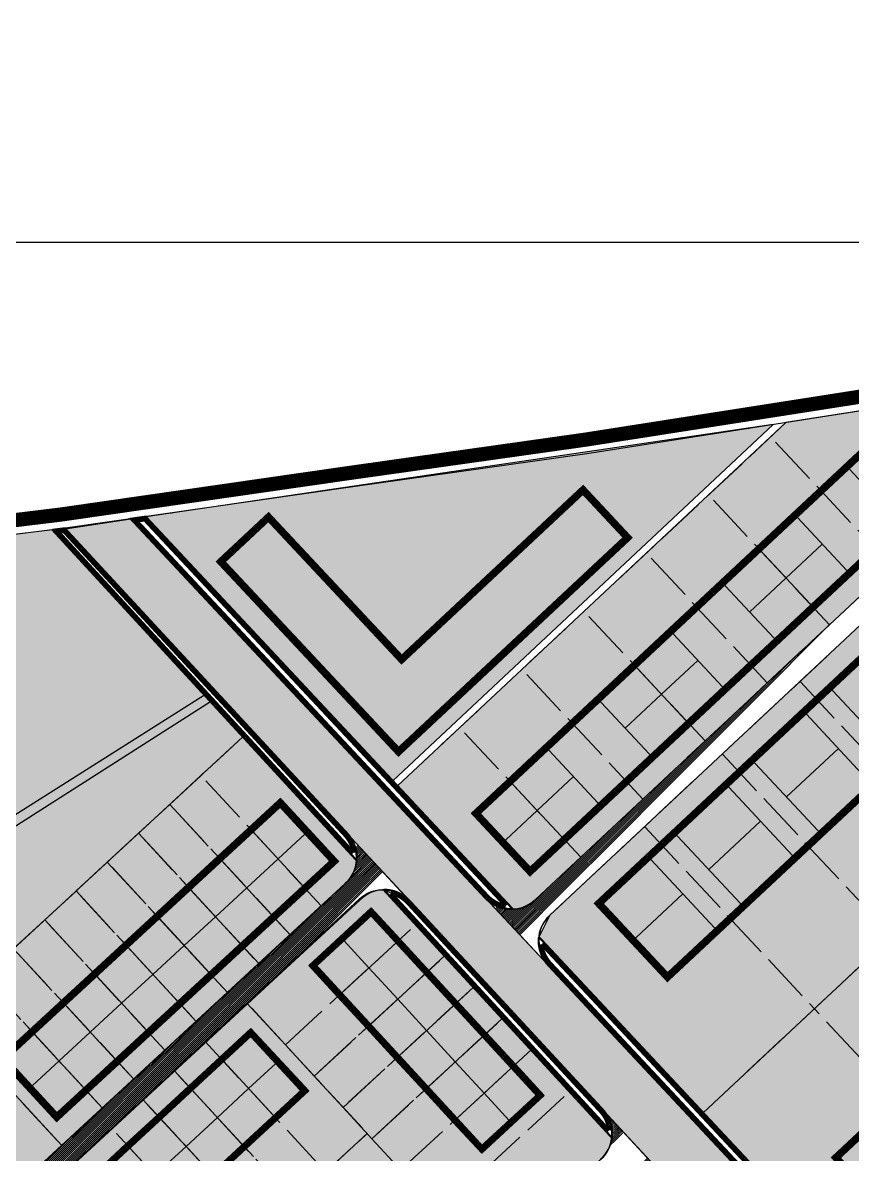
# Model space of a CAD drawing. Header units: metres. Extents: x 362096 to 727297, y 5619965 to 11243182.
# Drawn here: x 363468.4 to 363585.4, y 5621489.9 to 5621649.4 of the extents above; entities that cross this region are included whole.
import ezdxf

# ---------------------------------------------------------------- set-up
doc = ezdxf.new("R2010")
doc.units = ezdxf.units.M
doc.header["$MEASUREMENT"] = 0
doc.linetypes.add('BAUGRENZE2', pattern=[10.25, 3.5, -1, 3.5, -1, 0.25, -1])
doc.linetypes.add('GELTUNGSBEREICH', pattern=[8.5, 7, -1.5])
for name, color, linetype in [('ALLGEMEINE-WOHNGEBIETE_FA', 11, 'Continuous'), ('BAUGRENZE_FA', 150, 'Continuous'), ('BAUGRENZE_GL', 7, 'Continuous'), ('BESONDERE-VERKEHRSFLÄCHEN_FA', 40, 'Continuous'), ('DACH-BLOCK', 7, 'Continuous'), ('DACH-FIRST', 246, 'Continuous'), ('DETACHED HOUSES', 255, 'Continuous'), ('GELTUNGSBEREICH_B', 7, 'Continuous'), ('GRÜNFLÄCHE_ÖFFENTLICH_FA', 81, 'Continuous'), ('MAJOR ROAD', 255, 'Continuous'), ('MULTI STOREY BUILDING', 255, 'Continuous'), ('PLOT BOUNDARIES', 80, 'GELTUNGSBEREICH'), ('RESIDENTIAL ROAD', 255, 'Continuous'), ('ROW HOUSES', 255, 'Continuous'), ('SEMI-DETACHED HOUSE', 255, 'Continuous'), ('STRASSENBEGRENZUNG_FA', 72, 'Continuous'), ('STRASSENBEGRENZUNG_GL', 7, 'Continuous'), ('STRASSENVERKEHRSFLÄCHE_FA', 40, 'Continuous'), ('UMGR_ALLGEMEINE-WOHNGEBIETE', 7, 'Continuous'), ('UMGR_BESONDERE-VERKEHRSFLÄCHEN', 7, 'Continuous'), ('UMGR_GELTUNGSBEREICH', 7, 'Continuous'), ('UMGR_GRÜNFLÄCHE_ÖFFENTLICH', 7, 'Continuous'), ('UMGR_STRASSENVERKEHRSFLÄCHE', 7, 'Continuous'), ('WALKWAY', 255, 'Continuous')]:
    doc.layers.add(name, color=color, linetype=linetype)
doc.layers.add('Planning area', color=1, linetype='Continuous', plot=False)
pattern_1 = [(45, (6.88822509, 0.1), (0, 14.14213562373095), [10.4, -9.6]), (45, (6.60538238, 0.1), (0, 14.14213562373095), [10.8, -9.2]), (45, (6.32253967, 0.1), (0, 14.14213562373095), [11.2, -8.8]), (45, (6.03969696, 0.1), (0, 14.14213562373095), [11.6, -8.4]), (45, (5.75685424, 0.1), (0, 14.14213562373095), [12, -8]), (45, (5.47401153, 0.1), (0, 14.14213562373095), [12.4, -7.6]), (45, (5.19116882, 0.1), (0, 14.14213562373095), [12.8, -7.2]), (45, (4.90832611, 0.1), (0, 14.14213562373095), [13.2, -6.8]), (45, (4.62548339, 0.1), (0, 14.14213562373095), [13.6, -6.4]), (45, (4.34264068, 0.1), (0, 14.14213562373095), [14, -6]), (45, (4.05979797, 0.1), (0, 14.14213562373095), [14.4, -5.6]), (45, (3.77695526, 0.1), (0, 14.14213562373095), [14.8, -5.2]), (45, (3.49411254, 0.1), (0, 14.14213562373095), [15.2, -4.8]), (45, (3.21126983, 0.1), (0, 14.14213562373095), [15.6, -4.4]), (45, (2.92842712, 0.1), (0, 14.14213562373095), [16, -4]), (45, (2.64558441, 0.1), (0, 14.14213562373095), [16.4, -3.6]), (45, (2.36274169, 0.1), (0, 14.14213562373095), [16.8, -3.2]), (45, (2.07989898, 0.1), (0, 14.14213562373095), [17.2, -2.8]), (45, (1.79705627, 0.1), (0, 14.14213562373095), [17.6, -2.4]), (45, (1.51421356, 0.1), (0, 14.14213562373095), [18, -2]), (45, (1.23137084, 0.1), (0, 14.14213562373095), [18.4, -1.6]), (45, (0.94852813, 0.1), (0, 14.14213562373095), [18.8, -1.2]), (45, (0.66568542, 0.1), (0, 14.14213562373095), [19.2, -0.8]), (45, (0.38284271, 0.1), (14.14213562373095, 0), [19.6, -0.4]), (45, (7.17106781, 0.1), (14.14213562373095, 0), [10, -10]), (45, (0.1, 0.1), (14.14213562373095, 0), [20]), (45, (0.1, 9.15096679), (14.14213562373095, 0), [7.2, -12.8]), (45, (0.1, 8.86812408), (14.14213562373095, 0), [7.6, -12.4]), (45, (0.1, 8.58528137), (14.14213562373095, 0), [8, -12]), (45, (0.1, 8.30243866), (14.14213562373095, 0), [8.4, -11.6]), (45, (0.1, 8.01959594), (14.14213562373095, 0), [8.8, -11.2]), (45, (0.1, 7.73675323), (14.14213562373095, 0), [9.2, -10.8]), (45, (0.1, 7.45391052), (0, 14.14213562373095), [9.6, -10.4]), (45, (0.1, 7.17106781), (14.14213562373095, 0), [10, -10]), (45, (0.1, 10.2823376), (14.14213562373095, 0), [5.6, -14.4]), (45, (0.1, 9.99949493), (14.14213562373095, 0), [6, -14]), (45, (0.1, 9.71665222), (14.14213562373095, 0), [6.4, -13.6]), (45, (0.1, 9.43380951), (14.14213562373095, 0), [6.8, -13.2]), (45, (0.1, 13.1107647), (14.14213562373095, 0), [1.6, -18.4]), (45, (0.1, 13.3936074), (14.14213562373095, 0), [1.2, -18.8]), (45, (0.1, 13.1107647), (14.14213562373095, 0), [1.6, -18.4]), (45, (0.1, 12.827922), (14.14213562373095, 0), [2, -18]), (45, (0.1, 12.5450793), (14.14213562373095, 0), [2.4, -17.6]), (45, (0.1, 12.2622366), (14.14213562373095, 0), [2.8, -17.2]), (45, (0.1, 11.9793939), (14.14213562373095, 0), [3.2, -16.8]), (45, (0.1, 11.4137084), (14.14213562373095, 0), [4, -16]), (45, (0.1, 11.1308657), (14.14213562373095, 0), [4.4, -15.6]), (45, (0.1, 10.848023), (14.14213562373095, 0), [4.8, -15.2]), (45, (0.1, 10.5651803), (14.14213562373095, 0), [5.2, -14.8]), (45, (0.1, 11.6965512), (14.14213562373095, 0), [3.6, -16.4]), (45, (0.1, 13.6764501), (14.14213562373095, 0), [0.8, -19.2]), (45, (0.1, 13.9592929), (0, 14.14213562373095), [0.4, -19.6])]

# ---------------------------------------------------------------- blocks, each defined once
blk = doc.blocks.new('eaws_roofhatch_2460467.638750000')
at = {"layer": 'DACH-FIRST'}
blk.add_line((4.413527547381818, 4.064575572498143), (0.3489519744180143, 8.478103120811284), dxfattribs=at)
blk = doc.blocks.new('eaws_roofhatch_2460467.643738426')
at = {"layer": 'DACH-FIRST'}
blk.add_line((5.118865300435573, -5.48153427708894), (12.42757767112926, 1.343619455583394), dxfattribs=at)
blk = doc.blocks.new('eaws_roofhatch_2460467.643854167')
at = {"layer": 'DACH-FIRST'}
blk.add_line((5.118865299969912, -5.48153427708894), (12.42757766973227, 1.343619457446039), dxfattribs=at)
blk = doc.blocks.new('eaws_roofhatch_2460467.643969908')
at = {"layer": 'DACH-FIRST'}
blk.add_line((5.118865299969912, -5.481534278020263), (12.42757766973227, 1.343619456514716), dxfattribs=at)
blk = doc.blocks.new('eaws_roofhatch_2460467.644479167')
at = {"layer": 'DACH-FIRST'}
blk.add_line((4.095092240488157, -4.385227422229946), (9.211190899601206, 0.3923801919445395), dxfattribs=at)
blk = doc.blocks.new('eaws_roofhatch_2460467.644780093')
at = {"layer": 'DACH-FIRST'}
blk.add_line((4.095092240488157, -4.385227422229946), (9.211190899601206, 0.3923801919445395), dxfattribs=at)
blk = doc.blocks.new('eaws_roofhatch_2460467.644884260')
at = {"layer": 'DACH-FIRST'}
blk.add_line((4.095092240488157, -4.385227421298623), (9.211190899601206, 0.392380191013217), dxfattribs=at)
blk = doc.blocks.new('eaws_roofhatch_2460467.644988426')
at = {"layer": 'DACH-FIRST'}
blk.add_line((4.095092240488157, -4.385227421298623), (9.211190899601206, 0.392380191013217), dxfattribs=at)
blk = doc.blocks.new('eaws_roofhatch_2460467.645057871')
at = {"layer": 'DACH-FIRST'}
blk.add_line((4.095092240488157, -4.385227421298623), (9.211190899601206, 0.392380191013217), dxfattribs=at)
blk = doc.blocks.new('eaws_roofhatch_2460467.645138889')
at = {"layer": 'DACH-FIRST'}
blk.add_line((4.095092240488157, -4.385227421298623), (9.211190899601206, 0.392380191013217), dxfattribs=at)
blk = doc.blocks.new('eaws_roofhatch_2460467.645937500')
at = {"layer": 'DACH-FIRST'}
blk.add_line((4.066897317301482, -4.411388240754604), (-0.344490924384445, -8.478285557590425), dxfattribs=at)
blk = doc.blocks.new('eaws_roofhatch_2460467.646111111')
at = {"layer": 'DACH-FIRST'}
blk.add_line((4.066897317767143, -4.411388240754604), (-0.3444909239187837, -8.478285558521748), dxfattribs=at)
blk = doc.blocks.new('eaws_roofhatch_2460467.646192130')
at = {"layer": 'DACH-FIRST'}
blk.add_line((4.066897317301482, -4.411388240754604), (-0.344490924384445, -8.478285557590425), dxfattribs=at)
blk = doc.blocks.new('eaws_roofhatch_2460467.646307870')
at = {"layer": 'DACH-FIRST'}
blk.add_line((4.066897317301482, -4.411388240754604), (-0.3444909239187837, -8.478285558521748), dxfattribs=at)
blk = doc.blocks.new('eaws_roofhatch_2460467.646388889')
at = {"layer": 'DACH-FIRST'}
blk.add_line((4.066897316835821, -4.411388239823282), (-0.3444909225217998, -8.478285557590425), dxfattribs=at)
blk = doc.blocks.new('eaws_roofhatch_2460467.646481482')
at = {"layer": 'DACH-FIRST'}
blk.add_line((4.066897317301482, -4.411388240754604), (-0.3444909239187837, -8.478285558521748), dxfattribs=at)
blk = doc.blocks.new('eaws_roofhatch_2460467.646562500')
at = {"layer": 'DACH-FIRST'}
blk.add_line((4.066897317301482, -4.411388240754604), (-0.3444909239187837, -8.478285558521748), dxfattribs=at)
blk = doc.blocks.new('eaws_roofhatch_2460467.646979167')
at = {"layer": 'DACH-FIRST'}
blk.add_line((4.071844714228064, -4.406822055578232), (8.478666769340634, -0.3349773399531841), dxfattribs=at)
blk = doc.blocks.new('eaws_roofhatch_2460467.647071759')
at = {"layer": 'DACH-FIRST'}
blk.add_line((4.071844714228064, -4.406822053715587), (8.478666768409312, -0.334977338090539), dxfattribs=at)
blk = doc.blocks.new('eaws_roofhatch_2460467.647152778')
at = {"layer": 'DACH-FIRST'}
blk.add_line((4.071844714693725, -4.406822054646909), (8.478666769806296, -0.3349773408845067), dxfattribs=at)
blk = doc.blocks.new('eaws_roofhatch_2460467.647233797')
at = {"layer": 'DACH-FIRST'}
blk.add_line((4.071844714693725, -4.406822054646909), (8.478666769806296, -0.3349773408845067), dxfattribs=at)
blk = doc.blocks.new('eaws_roofhatch_2460467.647395834')
at = {"layer": 'DACH-FIRST'}
blk.add_line((4.413527547381818, 4.064575572498143), (0.3489519744180143, 8.478103120811284), dxfattribs=at)
blk = doc.blocks.new('eaws_roofhatch_2460467.647488426')
at = {"layer": 'DACH-FIRST'}
blk.add_line((4.413527547381818, 4.064575573429465), (0.3489519744180143, 8.478103119879961), dxfattribs=at)
blk = doc.blocks.new('eaws_roofhatch_2460467.647581018')
at = {"layer": 'DACH-FIRST'}
blk.add_line((4.413527547381818, 4.064575573429465), (0.3489519744180143, 8.478103119879961), dxfattribs=at)
blk = doc.blocks.new('eaws_roofhatch_2460467.647685185')
at = {"layer": 'DACH-FIRST'}
blk.add_line((4.413527547381818, 4.064575572498143), (0.3489519744180143, 8.478103120811284), dxfattribs=at)
blk = doc.blocks.new('eaws_roofhatch_2460467.647789352')
at = {"layer": 'DACH-FIRST'}
blk.add_line((4.413527547381818, 4.064575573429465), (0.3489519744180143, 8.478103119879961), dxfattribs=at)

msp = doc.modelspace()

# ---------------------------------------------------------------- hatches: boundary and pattern name
at = {"layer": 'ALLGEMEINE-WOHNGEBIETE_FA'}
h = msp.add_hatch(color=256, dxfattribs=at)
edge = h.paths.add_edge_path(flags=0)
edge.add_line((363542.7614438118, 5621523.65724724), (363541.204718348, 5621520.556094768))
edge.add_line((363541.204718348, 5621520.556094768), (363584.860608503, 5621473.914421352))
edge.add_arc((363588.5110535545, 5621477.33118166), 5.00000000808462, 223.1061434791995, 312.9757228753099)
edge.add_line((363591.9194956237, 5621473.672968607), (363691.7381540066, 5621566.676331062))
edge.add_line((363691.7381540066, 5621566.676331062), (363667.7574951007, 5621592.356007331))
edge.add_line((363667.7574951007, 5621592.356007331), (363670.5757413253, 5621594.978021832))
edge.add_line((363670.5757413253, 5621594.978021832), (363669.9447110129, 5621595.696424107))
edge.add_line((363669.9447110129, 5621595.696424107), (363652.5134323891, 5621592.907160611))
edge.add_line((363652.5134323891, 5621592.907160611), (363641.5413848736, 5621603.293094276))
edge.add_line((363641.5413848736, 5621603.293094276), (363625.3230868382, 5621600.756451258))
edge.add_line((363625.3230868382, 5621600.756451258), (363542.7614438118, 5621523.65724724))
h = msp.add_hatch(color=256, dxfattribs=at)
edge = h.paths.add_edge_path(flags=0)
edge.add_arc((363537.2904391183, 5621529.494052689), 4.999999997872947, 272.564543348167, 313.0405172699155)
edge.add_line((363540.7030159839, 5621525.839696505), (363620.0432829618, 5621599.930656986))
edge.add_line((363620.0432829618, 5621599.930656986), (363576.044917334, 5621593.049038047))
edge.add_line((363576.044917334, 5621593.049038047), (363521.2480666211, 5621541.877653643))
edge.add_line((363521.2480666211, 5621541.877653643), (363537.5141630243, 5621524.499060437))
msp.add_hatch(color=256, dxfattribs=at).paths.add_polyline_path([(363485.75576914, 5621579.797396926), (363520.6023688847, 5621542.567512968), (363574.2338756534, 5621592.765779827)], flags=0)
h = msp.add_hatch(color=256, dxfattribs=at)
edge = h.paths.add_edge_path(flags=0)
edge.add_line((363456.9692299278, 5621509.560304678), (363473.9183137734, 5621491.194603238))
edge.add_line((363473.9183137734, 5621491.194603238), (363513.8973708569, 5621528.089921225))
edge.add_arc((363510.5063885513, 5621531.764324443), 5.000000000921681, 312.7028683940842, 355.5835754364161)
edge.add_line((363515.4915421462, 5621531.379300229), (363499.4737115403, 5621548.771075948))
edge.add_line((363499.4737115403, 5621548.771075948), (363456.9692299278, 5621509.560304678))
h = msp.add_hatch(color=256, dxfattribs=at)
edge = h.paths.add_edge_path(flags=0)
edge.add_line((363496.0184301644, 5621439.535459451), (363549.9023091134, 5621489.206867167))
edge.add_arc((363546.5167517737, 5621492.879542661), 4.995051930161297, 312.670579306135, 353.3987964609622)
edge.add_line((363551.4786882629, 5621492.305321396), (363519.3143062306, 5621527.228634812))
edge.add_arc((363519.4901289661, 5621522.231727131), 5.000000000901192, 92.01519559571108, 134.8382768837845)
edge.add_line((363515.9645885314, 5621525.777226341), (363471.9665852467, 5621485.199704085))
edge.add_arc((363475.2652107041, 5621481.623021092), 4.865551472897358, 132.6840536220156, 204.6533518489268)
edge.add_line((363470.8431635482, 5621479.593466934), (363486.9670165421, 5621440.520678405))
edge.add_arc((363491.7949368404, 5621442.512977395), 5.222841149649995, 202.4240766362143, 324.6867286028385)
edge.add_line((363496.0567946437, 5621439.493931563), (363496.0184301644, 5621439.535459451))
h = msp.add_hatch(color=256, dxfattribs=at)
edge = h.paths.add_edge_path(flags=0)
edge.add_arc((363471.7914285832, 5621482.427946973), 4.999999989864054, 132.702868395012, 199.4435107264661, ccw=False)
edge.add_line((363468.4004462853, 5621486.102350183), (363473.9183137695, 5621491.194603235))
edge.add_line((363473.9183137695, 5621491.194603235), (363456.9692305085, 5621509.560304048))
edge.add_line((363456.9692305085, 5621509.560304048), (363456.9253400902, 5621509.519842254))
edge.add_line((363456.9253400902, 5621509.519842254), (363467.0765778876, 5621480.763560354))
at = {"layer": 'BESONDERE-VERKEHRSFLÄCHEN_FA'}
h = msp.add_hatch(dxfattribs=at)
h.set_pattern_fill('AWS_VBZF', color=256, style=0, pattern_type=2)
h.set_pattern_definition(pattern_1)
edge = h.paths.add_edge_path(flags=0)
edge.add_line((363537.5141630243, 5621524.499060437), (363535.959794204, 5621524.674365552))
edge.add_line((363535.959794204, 5621524.674365552), (363533.6400698432, 5621526.077211435))
edge.add_line((363533.6400698432, 5621526.077211435), (363542.523531421, 5621516.586177987))
edge.add_arc((363546.17402068, 5621520.002891054), 5.000000001444856, 133.0405172661012, 223.1054020756526, ccw=False)
edge.add_line((363542.7614438122, 5621523.657247241), (363625.3230868379, 5621600.756451258))
edge.add_line((363625.3230868379, 5621600.756451258), (363620.0432829612, 5621599.930656985))
edge.add_line((363620.0432829612, 5621599.930656985), (363540.703015984, 5621525.839696505))
edge.add_arc((363537.9110271037, 5621528.017914697), 3.54116314194441, 263.5652477123763, 322.03981290398445, ccw=False)
h = msp.add_hatch(dxfattribs=at)
h.set_pattern_fill('AWS_VBZF', color=256, style=0, pattern_type=2)
h.set_pattern_definition(pattern_1)
edge = h.paths.add_edge_path(flags=0)
edge.add_line((363513.8973708571, 5621528.089921225), (363468.4004462903, 5621486.102350187))
edge.add_arc((363471.9740874346, 5621482.388173311), 5.154223598031991, 133.8952651621821, 202.331729712424)
edge.add_line((363467.2064335009, 5621480.429730849), (363485.7403104573, 5621435.310656308))
edge.add_arc((363490.4131848387, 5621437.089488794), 4.999999999684522, 200.8404285304456, 312.6712516982542)
edge.add_line((363493.8021390347, 5621433.41321494), (363551.9484374656, 5621487.015081894))
edge.add_line((363551.9484374656, 5621487.015081894), (363552.2195537885, 5621486.720979973))
edge.add_line((363552.2195537885, 5621486.720979973), (363552.9651236986, 5621486.690155804))
edge.add_line((363552.9651236986, 5621486.690155804), (363552.9651236986, 5621485.912199713))
edge.add_line((363552.9651236986, 5621485.912199713), (363553.1018373583, 5621486.08101599))
edge.add_arc((363555.5847802276, 5621484.122003604), 3.162710043928739, 79.53688850419701, 141.726980165538, ccw=False)
edge.add_line((363556.1591360976, 5621487.232124206), (363558.3177414763, 5621486.83348768))
edge.add_line((363558.3177414763, 5621486.83348768), (363560.0241477441, 5621485.631597761))
edge.add_line((363560.0241477441, 5621485.631597761), (363550.182019485, 5621496.280513169))
edge.add_arc((363546.5133743663, 5621492.883227705), 5.000050552989586, -47.32942069088972, 42.80069646909709, ccw=False)
edge.add_line((363549.9023196836, 5621489.20687691), (363496.0184301644, 5621439.535459451))
edge.add_arc((363491.7617054592, 5621442.499264075), 5.186891464552295, 202.424076638857, 325.1518904165646, ccw=False)
edge.add_line((363486.9670165401, 5621440.52067841), (363470.843163537, 5621479.59346696))
edge.add_arc((363475.2893151086, 5621481.618190864), 4.885465247624026, 132.8534566555967, 204.483948441449, ccw=False)
edge.add_line((363471.9665852506, 5621485.199704088), (363515.8869461472, 5621525.946585473))
edge.add_arc((363519.2308660406, 5621522.229301552), 4.999999999846727, 89.04348485120641, 131.9732809368835, ccw=False)
edge.add_line((363519.3143338569, 5621527.228604816), (363523.0057106226, 5621525.626003998))
edge.add_line((363523.0057106226, 5621525.626003998), (363522.9871447129, 5621525.646051817))
edge.add_line((363522.9871447129, 5621525.646051817), (363514.1749456943, 5621535.161630507))
edge.add_arc((363510.5063631895, 5621531.764325438), 5.000017932299141, -47.29692575984808, 42.80134880409281, ccw=False)
at = {"layer": 'GRÜNFLÄCHE_ÖFFENTLICH_FA'}
msp.add_hatch(color=256, dxfattribs=at).paths.add_polyline_path([(363442.42839757, 5621574.246277348), (363447.8783812436, 5621540.442786817), (363451.4377408628, 5621527.71245939), (363451.8416456913, 5621526.267862253), (363456.9692302299, 5621509.560304957), (363499.4528922445, 5621548.751869958), (363472.610989124, 5621577.937974698)], flags=0)
at = {"layer": 'STRASSENVERKEHRSFLÄCHE_FA'}
h = msp.add_hatch(color=256, dxfattribs=at)
edge = h.paths.add_edge_path(flags=0)
edge.add_arc((3772547.286054234, 1962811.21574545), 5000669.472681507, 132.9748933074524, 132.976552437535, ccw=False)
edge.add_arc((363698.4157202737, 5621567.091751723), 4.999925918023112, 312.9748933074524, 401.6544940454627)
edge.add_line((363702.1514963814, 5621570.414888202), (363678.451591572, 5621597.057651354))
edge.add_line((363678.451591572, 5621597.057651354), (363669.9447110129, 5621595.696424107))
edge.add_line((363669.9447110129, 5621595.696424107), (363691.7224429139, 5621570.903364501))
edge.add_arc((363687.9658590733, 5621567.60365575), 4.999999999341675, -47.024277130328926, 41.29543048964831, ccw=False)
edge.add_line((363691.3743011366, 5621563.945442703), (363591.8349869833, 5621471.202351755))
edge.add_arc((363588.4265449196, 5621474.860564803), 5.000000000087218, 223.1061452311927, 312.9757228721112, ccw=False)
edge.add_line((363584.7760999784, 5621471.443804388), (363483.6434186334, 5621579.493313334))
edge.add_line((363483.6434186334, 5621579.493313334), (363474.4169654058, 5621578.09304742))
edge.add_line((363474.4169654058, 5621578.09304742), (363633.8975350067, 5621405.882920718))
edge.add_line((363633.8975350067, 5621405.882920718), (363636.5819553781, 5621407.619336049))
edge.add_line((363636.5819553781, 5621407.619336049), (363639.7152774328, 5621410.552077383))
edge.add_line((363639.7152774328, 5621410.552077383), (363595.6359314743, 5621457.646168256))
edge.add_arc((363599.2865102002, 5621461.062891435), 5.000072230870101, 132.9765524385214, 223.1047861059825, ccw=False)

# ---------------------------------------------------------------- linework, layer by layer
at = {"layer": 'BAUGRENZE_FA', "const_width": 0.8}
for points in [[(363622.1383011216, 5621592.820109309), (363549.8185922182, 5621525.285213113), (363559.339681677, 5621515.089559357), (363631.6593905804, 5621582.624455553)], [(363589.4619351726, 5621591.177760888), (363532.4905222501, 5621537.97568753), (363539.9640655889, 5621529.972647485), (363596.9354785107, 5621583.174720844)], [(363503.0653497594, 5621579.559538924), (363496.5240526911, 5621573.451026803), (363521.4155717489, 5621546.857087283), (363553.5294303007, 5621576.846230441), (363547.4209221872, 5621583.387523219), (363521.8408681455, 5621559.499895346)], [(363677.5076915276, 5621577.482879898), (363583.2618455171, 5621489.472522496), (363592.782934976, 5621479.27686874), (363687.0287809869, 5621567.287226142)], [(363512.1525301085, 5621531.251297013), (363504.7304425044, 5621539.302080553), (363465.7999412732, 5621503.411711724), (363473.2220288771, 5621495.360928184)]]:
    msp.add_lwpolyline(points, close=True, dxfattribs=at)
at = {"layer": 'BAUGRENZE_FA', "const_width": 0.9, "flags": 128}
for points in [[(363509.3820432596, 5621516.540301685), (363533.1598103616, 5621490.721165533), (363541.3248363241, 5621498.240630344), (363517.5470692222, 5621524.059766496)], [(363479.2055017577, 5621487.304396285), (363486.738414479, 5621479.151775484), (363508.1115014444, 5621498.900222349), (363500.5785887214, 5621507.05284315)]]:
    msp.add_lwpolyline(points, close=True, dxfattribs=at)
at = {"layer": 'BAUGRENZE_GL', "linetype": 'BAUGRENZE2', "const_width": 0.25, "flags": 128}
for points in [[(363622.16368795, 5621593.56213728), (363549.0765642477, 5621525.310599941), (363559.3142948486, 5621514.347531386), (363632.4014185509, 5621582.599068725), (363622.16368795, 5621593.56213728)], [(363589.4873220009, 5621591.919788859), (363531.7484942796, 5621538.001074358), (363539.9386787605, 5621529.230619514), (363597.6775064812, 5621583.149334016), (363589.4873220009, 5621591.919788859)], [(363503.0902973316, 5621580.301156701), (363495.781584961, 5621573.476002967), (363521.3906241767, 5621546.115469507), (363554.2714582711, 5621576.820843612), (363547.4463090157, 5621584.129551189), (363521.8658157178, 5621560.241513123), (363503.0902973316, 5621580.301156701)], [(363677.5330783559, 5621578.224907868), (363582.5198175467, 5621489.497909324), (363592.7575481476, 5621478.534840769), (363687.7708089573, 5621567.261839314), (363677.5330783559, 5621578.224907868)], [(363512.8943800948, 5621531.221154057), (363504.7605854602, 5621540.04393054), (363465.0580912868, 5621503.441854679), (363473.1918859213, 5621494.619078198), (363512.8943800948, 5621531.221154057)]]:
    msp.add_lwpolyline(points, dxfattribs=at)
at = {"layer": 'BAUGRENZE_GL', "const_width": 0.25}
for points in [[(363547.616937859, 5621583.94683338), (363547.4463090157, 5621584.129551189), (363547.2635912064, 5621583.958922346)], [(363554.0887404619, 5621576.650214769), (363554.2714582711, 5621576.820843612), (363554.1008294278, 5621577.003561421)], [(363495.9643027703, 5621573.64663181), (363495.781584961, 5621573.476002967), (363495.9524229817, 5621573.29348072)], [(363522.0485335271, 5621560.412141966), (363521.8658157178, 5621560.241513123), (363521.694977697, 5621560.424035369)], [(363521.2197861559, 5621546.297991754), (363521.3906241767, 5621546.115469507), (363521.5733419859, 5621546.28609835)], [(363504.9300395151, 5621539.860122696), (363504.7605854602, 5621540.04393054), (363504.5767776169, 5621539.874476485)], [(363531.9312120888, 5621538.171703201), (363531.7484942796, 5621538.001074358), (363531.9191231229, 5621537.818356548)], [(363539.7680499172, 5621529.413337324), (363539.9386787605, 5621529.230619514), (363540.1213965698, 5621529.401248357)], [(363549.259282057, 5621525.481228784), (363549.0765642477, 5621525.310599941), (363549.2471930911, 5621525.127882131)], [(363559.1436660052, 5621514.530249195), (363559.3142948486, 5621514.347531386), (363559.4970126579, 5621514.518160229)], [(363473.0224318664, 5621494.802886041), (363473.1918859213, 5621494.619078198), (363473.3756937647, 5621494.788532252)]]:
    msp.add_lwpolyline(points, dxfattribs=at)
at = {"layer": 'BAUGRENZE_GL'}
for points in [[(363508.7461855256, 5621516.566473084), (363533.1336389635, 5621490.085307799), (363541.9606940582, 5621498.214458945), (363517.5732406203, 5621524.695624229), (363508.7461855256, 5621516.566473084)], [(363478.56960175, 5621487.329519585), (363486.7132911785, 5621478.515875476), (363508.7474014522, 5621498.875099049), (363500.6037120218, 5621507.688743157), (363478.56960175, 5621487.329519585)]]:
    msp.add_lwpolyline(points, dxfattribs=at)
at = {"layer": 'DETACHED HOUSES'}
for p, q in [((363577.4056434574, 5621595.209866505), (363577.9102842403, 5621595.900411239)), ((363511.9066972484, 5621585.510501678), (363511.9462793344, 5621585.564665357)), ((363489.3685562187, 5621580.327641797), (363489.3769414363, 5621580.318683084)), ((363564.3688143723, 5621495.807722954), (363591.0160152161, 5621520.691893123))]:
    msp.add_line(p, q, dxfattribs=at)
for points in [[(363581.9657699149, 5621556.023791743), (363589.2744822837, 5621562.848945477), (363599.5122128865, 5621551.885876921), (363592.2035005176, 5621545.060723187)], [(363571.0027013589, 5621545.786061142), (363578.3114137286, 5621552.611214876), (363588.5491443286, 5621541.64814632), (363581.2404319588, 5621534.822992587)], [(363560.0396328056, 5621535.548330541), (363567.3483451754, 5621542.373484275), (363577.5860757753, 5621531.41041572), (363570.2773634056, 5621524.585261986)], [(363549.0765642477, 5621525.310599941), (363556.3852766184, 5621532.135753674), (363566.6230072193, 5621521.172685119), (363559.3142948486, 5621514.347531386)], [(363592.7575481475, 5621478.534840769), (363600.0662605178, 5621485.359994504), (363589.8285299164, 5621496.323063059), (363582.5198175467, 5621489.497909324)]]:
    msp.add_lwpolyline(points, close=True, dxfattribs=at)
at = {"layer": 'GELTUNGSBEREICH_B', "linetype": 'GELTUNGSBEREICH', "const_width": 2, "flags": 128}
msp.add_lwpolyline([(363725.7035500288, 5621479.969826196), (363749.8717443296, 5621500.080718847), (363761.8768251974, 5621509.79647797), (363721.0632251849, 5621552.16401793), (363679.2176156312, 5621599.205669499), (363653.1929411085, 5621595.041335016), (363646.1133259295, 5621601.977463295), (363642.1496002887, 5621605.412538067), (363547.6621652017, 5621590.634113607), (363514.7032885732, 5621585.985156289), (363473.8642192041, 5621580.106164672), (363440.1231753088, 5621575.979225404), (363445.9218499104, 5621540.012981515), (363453.0889429002, 5621514.379314165), (363465.2810274067, 5621479.841750763), (363476.1102193976, 5621454.986598849), (363525.3372351681, 5621325.67050947), (363547.7511108695, 5621325.368841656), (363570.9469486148, 5621324.728906586), (363586.2930707944, 5621325.586854138), (363579.9936130106, 5621330.766066549), (363600.084670493, 5621336.430500257), (363610.8899235067, 5621339.472840752), (363581.7619440319, 5621376.883669312), (363603.6933120689, 5621392.795061634), (363609.0107435492, 5621387.402974364), (363637.8182218257, 5621406.037070371), (363663.6161649614, 5621430.183549041), (363688.693130112, 5621450.444619016), (363699.0072359297, 5621440.81977424), (363734.0182179043, 5621469.555679819)], close=True, dxfattribs=at)
at = {"layer": 'MAJOR ROAD'}
for p, q in [((363483.6434186334, 5621579.493313334), (363533.6399941762, 5621526.077292276)), ((363474.3580729317, 5621578.156640624), (363633.8975350067, 5621405.882920718)), ((363474.4160322858, 5621578.09405523), (363474.4169654058, 5621578.09304742)), ((363584.7760999784, 5621471.443804388), (363542.5235757373, 5621516.58613064))]:
    msp.add_line(p, q, dxfattribs=at)
for centre, start, end in [((363510.5063885523, 5621531.764324442), 312.7028683929485, 42.80219298989004), ((363519.3371913306, 5621522.228657062), 42.8021929898978, 132.645080784701)]:
    msp.add_arc(centre, 5, start, end, dxfattribs=at)
at = {"layer": 'MULTI STOREY BUILDING'}
for p, q in [((363521.8658157178, 5621560.241513123), (363547.4463090154, 5621584.129551189)), ((363547.4463090157, 5621584.129551189), (363554.2714582711, 5621576.820843612)), ((363495.781584961, 5621573.476002967), (363503.0902973319, 5621580.301156701)), ((363503.0902973316, 5621580.301156701), (363521.865815718, 5621560.241513123)), ((363521.3906241767, 5621546.115469507), (363554.271458271, 5621576.820843612)), ((363495.781584961, 5621573.476002967), (363521.3906241769, 5621546.115469507))]:
    msp.add_line(p, q, dxfattribs=at)
at = {"layer": 'Planning area', "linetype": 'Continuous'}
msp.add_lwpolyline([(363770.5809688367, 5621307.949902683), (363770.5809688367, 5621618.421029983), (363417.6362416017, 5621618.421029983), (363417.6362416017, 5621307.949902683)], close=True, dxfattribs=at)
at = {"layer": 'PLOT BOUNDARIES'}
for p, q in [((363625.3230868379, 5621600.756451258), (363542.7614438113, 5621523.65724724)), ((363582.1841429173, 5621564.576351339), (363620.0432829613, 5621599.930656985)), ((363521.2480666211, 5621541.877653643), (363576.0449173343, 5621593.049038047)), ((363590.9545977618, 5621572.76653582), (363573.8917246218, 5621591.03830476)), ((363582.1841429173, 5621564.576351339), (363565.1212697772, 5621582.84812028)), ((363485.7557691397, 5621579.797396926), (363537.5141630241, 5621524.499060437)), ((363472.6109891237, 5621577.937974698), (363515.4915421463, 5621531.379300229)), ((363573.4136880728, 5621556.386166858), (363556.3508149328, 5621574.657935799)), ((363564.6432332283, 5621548.195982378), (363547.5803600883, 5621566.467751319)), ((363573.4136880728, 5621556.386166858), (363582.1841429173, 5621564.576351339)), ((363555.8727783838, 5621540.005797897), (363538.8099052438, 5621558.277566838)), ((363564.6432332283, 5621548.195982378), (363573.4136880728, 5621556.386166858)), ((363578.0678904923, 5621556.534912765), (363601.97908377, 5621530.929623725)), ((363547.1023235394, 5621531.815613417), (363530.0394503993, 5621550.087382358)), ((363489.1596467815, 5621539.262449639), (363499.4528860118, 5621548.751876712)), ((363499.4528860118, 5621548.751876712), (363515.4910681083, 5621531.373211002)), ((363499.4661797707, 5621548.779253745), (363515.4912289216, 5621531.375265973)), ((363555.8727783838, 5621540.005797897), (363564.6432332283, 5621548.195982378)), ((363567.1163995406, 5621546.284784292), (363591.0160152148, 5621520.691893124)), ((363547.1023235394, 5621531.815613417), (363555.8727783838, 5621540.005797897)), ((363556.1649085907, 5621536.03465582), (363580.0529466588, 5621510.454162523)), ((363540.7030159839, 5621525.839696505), (363547.1023235394, 5621531.815613417)), ((363519.3143338568, 5621527.228604816), (363551.4797962233, 5621492.3041184)), ((363500.0368882751, 5621511.250574606), (363515.9499438924, 5621525.906503551)), ((363471.5268111242, 5621522.981065826), (363456.9253400902, 5621509.519842254)), ((363541.204718348, 5621520.556094768), (363584.8606086191, 5621473.91442124)), ((363564.3688143714, 5621495.807722954), (363591.0160152148, 5621520.691893124)), ((363494.159911758, 5621505.821452184), (363500.0362353672, 5621511.249971265)), ((363500.0362353672, 5621511.249971265), (363517.0027498988, 5621492.887677107)), ((363505.4583717959, 5621505.381866928), (363500.0368882754, 5621511.250574606)), ((363603.9409847308, 5621484.873669227), (363580.052946661, 5621510.45416252)), ((363456.9692299278, 5621509.560304678), (363473.9183138285, 5621491.194603289)), ((363495.5767006325, 5621507.126436854), (363497.0451463342, 5621508.484253934)), ((363544.7043421763, 5621499.660743609), (363551.4797428833, 5621492.303661146)), ((363527.1326182417, 5621481.839839328), (363545.522316356, 5621498.775570882)), ((363545.4987942262, 5621498.75390851), (363551.4782769801, 5621492.291234852)), ((363480.9405014459, 5621493.604775325), (363475.0674029005, 5621488.172765182)), ((363503.7280072631, 5621480.622145804), (363516.9495423311, 5621492.836523006)), ((363509.6042450709, 5621486.050757892), (363516.9495423311, 5621492.836523005)), ((363517.0460899809, 5621492.916760361), (363511.1755084415, 5621487.48241201)), ((363473.9183138285, 5621491.194603289), (363475.2380518905, 5621492.399589533))]:
    msp.add_line(p, q, dxfattribs=at)
for points in [[(363489.1596467815, 5621539.262449639), (363506.1050522713, 5621520.881665302), (363510.5164405111, 5621524.948562621), (363493.5710350232, 5621543.329346959)], [(363484.7482585408, 5621535.195552322), (363501.6936640296, 5621516.814767986), (363506.1050522713, 5621520.881665302), (363489.1596467815, 5621539.262449639)], [(363480.3368703, 5621531.128655006), (363497.2822757879, 5621512.747870668), (363501.6936640296, 5621516.814767986), (363484.7482585408, 5621535.195552322)], [(363475.9318407126, 5621527.054860417), (363492.8772462014, 5621508.674076078), (363497.2886344421, 5621512.740973396), (363480.3432289533, 5621531.121757733)], [(363471.5268111251, 5621522.981065827), (363488.4722166139, 5621504.600281489), (363492.8836048547, 5621508.667178808), (363475.9381993668, 5621527.047963143)], [(363467.1154228839, 5621518.914168509), (363484.0608283728, 5621500.53338417), (363488.4722166135, 5621504.600281489), (363471.5268111256, 5621522.981065825)], [(363505.4548818523, 5621505.378652914), (363523.8445799665, 5621522.314384469), (363527.9091555395, 5621517.900856921), (363509.5194574252, 5621500.965125367)], [(363462.7040346428, 5621514.84727119), (363479.6494401316, 5621496.466486852), (363484.0608283724, 5621500.53338417), (363467.1154228845, 5621518.914168506)], [(363509.5194574255, 5621500.965125367), (363527.9091555397, 5621517.900856921), (363531.9737311127, 5621513.487329374), (363513.5840329984, 5621496.55159782)], [(363513.5840329986, 5621496.55159782), (363531.9737311128, 5621513.487329374), (363536.0383066858, 5621509.073801827), (363517.6486085716, 5621492.138070272)], [(363517.6486085717, 5621492.138070272), (363536.038306686, 5621509.073801827), (363540.1028822589, 5621504.660274279), (363521.7131841447, 5621487.724542725)], [(363506.7186805466, 5621483.388312987), (363489.7526609013, 5621501.750071546), (363494.1594829559, 5621505.821916262), (363511.1255026013, 5621487.460157701)], [(363502.3133431468, 5621479.31486148), (363485.3473235015, 5621497.676620039), (363489.7541455561, 5621501.748464755), (363506.7201652015, 5621483.386706194)], [(363497.9065210912, 5621475.243016765), (363480.9405014459, 5621493.604775325), (363485.3473235015, 5621497.676620039), (363502.3133431468, 5621479.31486148)]]:
    msp.add_lwpolyline(points, close=True, dxfattribs=at)
for points in [[(363475.2315986613, 5621492.40658939), (363475.2380518905, 5621492.399589533), (363479.6494401312, 5621496.466486852), (363462.7040346433, 5621514.847271187), (363458.2926464016, 5621510.780373871)], [(363465.0580912874, 5621503.441854679), (363473.1918859213, 5621494.619078198)]]:
    msp.add_lwpolyline(points, dxfattribs=at)
for centre, start, end in [((363537.2904391172, 5621529.49405269), 223.1061452308082, 313.0405172669616), ((363546.1740206783, 5621520.002891054), 133.0405172664274, 223.1061452308077)]:
    msp.add_arc(centre, 5, start, end, dxfattribs=at)
at = {"layer": 'RESIDENTIAL ROAD'}
for p, q in [((363468.4004462903, 5621486.102350187), (363513.8973708569, 5621528.089921225)), ((363542.5235757373, 5621516.58613064), (363533.6399941762, 5621526.077292276)), ((363515.9499166942, 5621525.906478501), (363500.0369556596, 5621511.250636668)), ((363500.0369556596, 5621511.250636668), (363494.1594829559, 5621505.821916262)), ((363494.1594829559, 5621505.821916262), (363489.7526609019, 5621501.750071547)), ((363489.7526609019, 5621501.750071547), (363485.3458388469, 5621497.678226831)), ((363544.7043421763, 5621499.660743608), (363543.349483652, 5621501.131919459)), ((363551.478634798, 5621492.304864364), (363544.7043421763, 5621499.660743609)), ((363485.3458388469, 5621497.678226831), (363480.9405014459, 5621493.604775325)), ((363480.9405014459, 5621493.604775325), (363475.0674029005, 5621488.172765182))]:
    msp.add_line(p, q, dxfattribs=at)
for points in [[(363595.6359314743, 5621457.646168256), (363639.7152774328, 5621410.552077383), (363636.5819553781, 5621407.619336049), (363633.8975350067, 5621405.882920718), (363474.4169654058, 5621578.09304742), (363483.6434186334, 5621579.493313334), (363584.7760999784, 5621471.443804388, 0.4135470067134595), (363591.8349869833, 5621471.202351755), (363691.3743011366, 5621563.945442703, 0.4056498435035265), (363691.7224429139, 5621570.903364501), (363669.9447110129, 5621595.696424107), (363678.451591572, 5621597.057651354), (363702.1514963814, 5621570.414888202, -0.4074797412377268), (363701.824058871, 5621563.433543528, 7.239320665157315e-06), (363595.8779659314, 5621464.721107978, 0.41486923862917), (363595.6359314743, 5621457.646168256, 7.774558092572805)], [(363474.3580729314, 5621578.156640624), (363483.6434186336, 5621579.493313334), (363584.7760999784, 5621471.443804388, 0.4135470067142942), (363591.8349869834, 5621471.202351755), (363691.3743011365, 5621563.945442703, 0.4056498434672631), (363691.7224429139, 5621570.903364501), (363669.9447110129, 5621595.696424107)], [(363541.204718348, 5621520.556094768), (363584.8606086191, 5621473.91442124, 0.4337113997830586), (363592.1786419299, 5621473.91442124), (363691.7381540067, 5621566.676331062), (363667.7613738389, 5621592.351853786), (363670.5757413258, 5621594.978021832), (363691.7224429139, 5621570.903364501, -0.4056498434463066), (363691.3743011366, 5621563.945442703), (363591.8349869833, 5621471.202351755, -0.4135470067092625), (363584.7760999784, 5621471.443804388, -4.164025360914016e-12), (363542.523531421, 5621516.586177987, -0.2192200237090919), (363541.204718348, 5621520.556094768, 0.4605740472673136)], [(363472.610989124, 5621577.937974698), (363474.358072932, 5621578.156640624), (363514.1749078443, 5621535.161671379, -0.2093144073055691), (363515.4910681083, 5621531.373211002), (363472.6109890024, 5621577.937974683)], [(363519.3143338568, 5621527.228604816, -0.2115297687813356), (363523.0057106226, 5621525.626003998), (363550.1819651765, 5621496.280571814, -0.2193021695950242), (363551.478634798, 5621492.304864364), (363519.3143338564, 5621527.228604816)]]:
    msp.add_lwpolyline(points, format="xyb", dxfattribs=at)
msp.add_lwpolyline([(363483.6434186338, 5621579.493313334), (363533.639994176, 5621526.077292276, 0.2192166253476109), (363537.5141630241, 5621524.499060437), (363485.7557691399, 5621579.797396926)], format="xyb", close=True, dxfattribs=at)
msp.add_arc((363546.5134458844, 5621492.883224878), 5, 312.669833961357, 42.8021929898367, dxfattribs=at)
at = {"layer": 'ROW HOUSES'}
for p, q in [((363573.2707990691, 5621594.563151041), (363573.9973712143, 5621595.241651759)), ((363570.7651099946, 5621592.223243232), (363570.8297589192, 5621592.283614858))]:
    msp.add_line(p, q, dxfattribs=at)
for points in [[(363500.3491972195, 5621535.977033222), (363508.4829918531, 5621527.154256742), (363512.8943800948, 5621531.221154057), (363504.7605854602, 5621540.04393054)], [(363495.9378089769, 5621531.910135904), (363504.0716036124, 5621523.087359425), (363508.4829918531, 5621527.154256742), (363500.3491972185, 5621535.977033223)], [(363491.5264207389, 5621527.843238587), (363499.6602153735, 5621519.020462106), (363504.0716036124, 5621523.087359425), (363495.9378089787, 5621531.910135904)], [(363487.1150324972, 5621523.77634127), (363495.2488271309, 5621514.953564788), (363499.6602153726, 5621519.020462106), (363491.526420738, 5621527.843238587)], [(363508.7461855256, 5621516.566473084), (363517.5732406203, 5621524.695624229), (363521.6378161933, 5621520.282096682), (363512.8107610985, 5621512.152945536)], [(363482.7036442555, 5621519.709443953), (363490.8374388901, 5621510.886667471), (363495.2488271318, 5621514.953564788), (363487.1150324972, 5621523.77634127)], [(363478.2922560148, 5621515.642546635), (363486.4260506484, 5621506.819770154), (363490.8374388911, 5621510.88666747), (363482.7036442555, 5621519.709443953)], [(363512.8107610993, 5621512.152945536), (363521.637816194, 5621520.282096682), (363525.702391767, 5621515.868569135), (363516.8753366722, 5621507.739417989)], [(363473.8808677703, 5621511.575649315), (363482.0146624049, 5621502.752872834), (363486.4260506466, 5621506.819770151), (363478.292256012, 5621515.642546632)], [(363516.8753366717, 5621507.739417989), (363525.7023917665, 5621515.868569135), (363529.7669673394, 5621511.455041587), (363520.9399122447, 5621503.325890441)], [(363469.4694795285, 5621507.508751997), (363477.6032741631, 5621498.685975515), (363482.0146624048, 5621502.752872832), (363473.8808677702, 5621511.575649314)], [(363520.9399122449, 5621503.325890441), (363529.7669673397, 5621511.455041587), (363533.8315429126, 5621507.04151404), (363525.0044878179, 5621498.912362894)], [(363465.0580912868, 5621503.441854679), (363473.1918859214, 5621494.619078198), (363477.6032741631, 5621498.685975514), (363469.4694795285, 5621507.508751996)], [(363504.3405793966, 5621494.803254334), (363496.1968899672, 5621503.616898444), (363500.6037120218, 5621507.688743157), (363508.7474014522, 5621498.875099049)], [(363525.0044878176, 5621498.912362894), (363533.8315429123, 5621507.04151404), (363537.8961184853, 5621502.627986493), (363529.0690633905, 5621494.498835347)], [(363499.9337573424, 5621490.731409619), (363491.790067913, 5621499.545053729), (363496.1968899677, 5621503.616898442), (363504.340579398, 5621494.803254333)], [(363529.0690633905, 5621494.498835347), (363537.8961184853, 5621502.627986493), (363541.9606940582, 5621498.214458945), (363533.1336389635, 5621490.085307799)], [(363495.5269352878, 5621486.659564905), (363487.3832458593, 5621495.473209012), (363491.790067913, 5621499.545053729), (363499.9337573424, 5621490.731409619)], [(363491.1201132331, 5621482.587720188), (363482.9764238046, 5621491.401364299), (363487.3832458593, 5621495.473209012), (363495.5269352887, 5621486.659564904)], [(363486.7132911785, 5621478.515875476), (363478.56960175, 5621487.329519585), (363482.9764238046, 5621491.401364299), (363491.1201132331, 5621482.587720189)]]:
    msp.add_lwpolyline(points, close=True, dxfattribs=at)
at = {"layer": 'SEMI-DETACHED HOUSE'}
for p, q in [((363472.4751476223, 5621579.871566197), (363472.6015197696, 5621580.053807861)), ((363476.9504626085, 5621575.35732936), (363476.9746346115, 5621575.392187881)), ((363575.0204981354, 5621561.991357439), (363585.2526954529, 5621571.546572668)), ((363483.7450006926, 5621568.020458998), (363483.7665084194, 5621568.051475358)), ((363490.5395387762, 5621560.683588638), (363490.5583822259, 5621560.710762835)), ((363557.4795884472, 5621545.610988476), (363567.7117857649, 5621555.166203705)), ((363497.3340768604, 5621553.346718277), (363497.3502560334, 5621553.370050312)), ((363504.1286149441, 5621546.009847916), (363504.14212984, 5621546.029337789)), ((363504.1421298399, 5621546.029337789), (363504.1318356734, 5621546.01449254)), ((363539.9083402745, 5621529.202288282), (363550.1708760777, 5621538.785834743)), ((363510.9231530275, 5621538.672977555), (363510.9340036469, 5621538.688625266)), ((363510.9340036469, 5621538.688625266), (363510.9257683138, 5621538.676749066))]:
    msp.add_line(p, q, dxfattribs=at)
for points in [[(363584.3712233418, 5621587.142181246), (363589.4873220009, 5621591.919788859), (363597.6775064819, 5621583.149334015), (363592.5614078228, 5621578.371726402)], [(363571.9464123131, 5621575.539419897), (363577.0625109723, 5621580.31702751), (363585.2526954532, 5621571.546572667), (363580.1365967941, 5621566.768965053)], [(363566.8303136546, 5621570.761812283), (363571.9464123137, 5621575.539419896), (363580.1365967946, 5621566.768965052), (363575.0204981355, 5621561.991357439)], [(363554.4055026253, 5621559.159050934), (363559.5216012844, 5621563.936658547), (363567.7117857654, 5621555.166203704), (363562.5956871063, 5621550.38859609)], [(363549.2894039667, 5621554.38144332), (363554.4055026259, 5621559.159050933), (363562.5956871068, 5621550.38859609), (363557.4795884477, 5621545.610988476)], [(363536.8645929382, 5621542.778681972), (363541.9806915973, 5621547.556289585), (363550.1708760782, 5621538.785834742), (363545.0547774191, 5621534.008227129)], [(363531.7484942796, 5621538.001074358), (363536.8645929387, 5621542.778681971), (363545.0547774197, 5621534.008227128), (363539.9386787605, 5621529.230619514)]]:
    msp.add_lwpolyline(points, close=True, dxfattribs=at)
at = {"layer": 'STRASSENBEGRENZUNG_FA', "const_width": 0.5}
for points in [[(363541.5961034668, 5621519.552591622, 0.1650506296479852), (363542.8155670163, 5621516.85951882), (363585.0681355737, 5621471.717145221, 0.4135470067101811), (363591.5623116182, 5621471.495008799), (363691.1016257716, 5621564.238099746, 0.4056498434815738), (363691.4219162066, 5621570.639387801), (363670.5472532331, 5621594.404340264), (363668.3268319357, 5621592.332400658), (363692.3038175615, 5621566.65665792), (363592.4611354076, 5621473.630911959, -0.4329462611279918), (363584.5685730238, 5621473.641080406)], [(363484.459580825, 5621579.206680669), (363533.9320297713, 5621526.350633109, 0.1650479621524266), (363536.5386950505, 5621524.955894379), (363485.6062853854, 5621579.371754619)], [(363473.4314160041, 5621577.6375389), (363515.0572664589, 5621532.434779719, 0.1513313561129227), (363513.881426301, 5621534.889883623), (363474.2040671407, 5621577.734244321)], [(363520.3227317585, 5621526.724144344), (363551.0924377769, 5621493.314643894, 0.1648616598748225), (363549.8884836331, 5621496.008784059), (363522.711847604, 5621525.354628167, 0.1542667444693012)]]:
    msp.add_lwpolyline(points, format="xyb", close=True, dxfattribs=at)
at = {"layer": 'STRASSENBEGRENZUNG_GL', "const_width": 0.3}
for points in [[(363541.204718348, 5621520.556094768, 0.2192200237090919), (363542.523531421, 5621516.586177987, 4.164025360914016e-12), (363584.7760999784, 5621471.443804388, 0.4135470067092625), (363591.8349869833, 5621471.202351755), (363691.3743011366, 5621563.945442703, 0.4056498434463066), (363691.7224429139, 5621570.903364501), (363670.5757413258, 5621594.978021832), (363667.7613738389, 5621592.351853786), (363691.7381540067, 5621566.676331062), (363592.1786419299, 5621473.91442124, -0.4337113997830586), (363584.8606086191, 5621473.91442124), (363541.204718348, 5621520.556094768, -0.4605740472673136)], [(363472.6109890024, 5621577.937974683), (363515.4910681083, 5621531.373211002, 0.2093144073055691), (363514.1749078443, 5621535.161671379), (363474.358072932, 5621578.156640624), (363472.610989124, 5621577.937974698)], [(363519.3143338564, 5621527.228604816), (363551.478634798, 5621492.304864364, 0.2193021695950242), (363550.1819651765, 5621496.280571814), (363523.0057106226, 5621525.626003998, 0.2115297687813356), (363519.3143338568, 5621527.228604816)]]:
    msp.add_lwpolyline(points, format="xyb", dxfattribs=at)
msp.add_lwpolyline([(363483.6434186338, 5621579.493313334), (363533.639994176, 5621526.077292276, 0.2192166253476109), (363537.5141630241, 5621524.499060437), (363485.7557691399, 5621579.797396926)], format="xyb", close=True, dxfattribs=at)
at = {"layer": 'UMGR_ALLGEMEINE-WOHNGEBIETE'}
for points in [[(363542.7614438118, 5621523.65724724), (363541.204718348, 5621520.556094768), (363584.860608503, 5621473.914421352, 0.4135470156415947), (363591.9194956237, 5621473.672968607), (363691.7381540066, 5621566.676331062), (363667.7574951007, 5621592.356007331), (363670.5757413253, 5621594.978021832), (363669.9447110129, 5621595.696424107), (363652.5134323891, 5621592.907160611), (363641.5413848736, 5621603.293094276), (363625.3230868382, 5621600.756451258)], [(363537.5141630243, 5621524.499060437, 0.1784691673516439), (363540.7030159839, 5621525.839696505), (363620.0432829618, 5621599.930656986), (363576.044917334, 5621593.049038047), (363521.2480666211, 5621541.877653643)], [(363456.9692299278, 5621509.560304678), (363473.9183137734, 5621491.194603238), (363513.8973708569, 5621528.089921225, 0.1893167095620847), (363515.4915421462, 5621531.379300229), (363499.4737115403, 5621548.771075948)], [(363496.0184301644, 5621439.535459451), (363549.9023091134, 5621489.206867167, 0.1796050657574836), (363551.4786882629, 5621492.305321396), (363519.3143062306, 5621527.228634812, 0.1890562703934624), (363515.9645885314, 5621525.777226341), (363471.9665852467, 5621485.199704085, 0.3247715982104128), (363470.8431635482, 5621479.593466934), (363486.9670165421, 5621440.520678405, 0.5905897397676285), (363496.0567946437, 5621439.493931563)], [(363467.0765778876, 5621480.763560354, -0.2997320911171271), (363468.4004462853, 5621486.102350183), (363473.9183137695, 5621491.194603235), (363456.9692305085, 5621509.560304048), (363456.9253400902, 5621509.519842254)]]:
    msp.add_lwpolyline(points, format="xyb", close=True, dxfattribs=at)
msp.add_lwpolyline([(363485.75576914, 5621579.797396926), (363520.6023688847, 5621542.567512968), (363574.2338756534, 5621592.765779827)], close=True, dxfattribs=at)
at = {"layer": 'UMGR_BESONDERE-VERKEHRSFLÄCHEN'}
for points in [[(363537.5141630243, 5621524.499060437), (363535.959794204, 5621524.674365552), (363533.6400698432, 5621526.077211435), (363542.523531421, 5621516.586177987, -0.4145452892507854), (363542.7614438122, 5621523.657247241), (363625.3230868379, 5621600.756451258), (363620.0432829612, 5621599.930656985), (363540.703015984, 5621525.839696505, -0.2608279459433454)], [(363513.8973708571, 5621528.089921225), (363468.4004462903, 5621486.102350187, 0.3078143430384158), (363467.2064335009, 5621480.429730849), (363485.7403104573, 5621435.310656308, 0.5307629371877559), (363493.8021390347, 5621433.41321494), (363551.9484374656, 5621487.015081894), (363552.2195537885, 5621486.720979973), (363552.9651236986, 5621486.690155804), (363552.9651236986, 5621485.912199713), (363553.1018373583, 5621486.08101599, -0.2782179718427022), (363556.1591360976, 5621487.232124206), (363558.3177414763, 5621486.83348768), (363560.0241477441, 5621485.631597761), (363550.182019485, 5621496.280513169, -0.414878871450446), (363549.9023196836, 5621489.20687691), (363496.0184301644, 5621439.535459451, -0.593330615047461), (363486.9670165401, 5621440.52067841), (363470.843163537, 5621479.59346696, -0.3231381309242357), (363471.9665852506, 5621485.199704088), (363515.8869461472, 5621525.946585473, -0.1895385867082607), (363519.3143338569, 5621527.228604816), (363523.0057106226, 5621525.626003998), (363522.9871447129, 5621525.646051817), (363514.1749456943, 5621535.161630507, -0.4147160264080921)]]:
    msp.add_lwpolyline(points, format="xyb", close=True, dxfattribs=at)
at = {"layer": 'UMGR_GELTUNGSBEREICH'}
msp.add_lwpolyline([(363652.5134323891, 5621592.907160611), (363644.7573162428, 5621600.506078796), (363641.5413848736, 5621603.293094276), (363547.9563800266, 5621588.655815536), (363514.9854460885, 5621584.005157495), (363474.1281426854, 5621578.123540996), (363442.42839757, 5621574.246277348), (363447.8783812436, 5621540.442786817), (363454.9971004821, 5621514.982131963), (363467.1431439309, 5621480.574993014), (363477.9625888595, 5621455.742212549), (363526.7229321987, 5621327.652040543), (363547.7921485377, 5621327.368470466), (363570.9186579711, 5621326.730448051), (363581.0631033946, 5621327.297588207), (363575.7665308614, 5621331.652260489), (363599.5419520583, 5621338.355456542), (363607.4840879352, 5621340.591654303), (363578.9127890669, 5621377.287504238), (363603.9102826376, 5621395.423396473), (363609.2915617722, 5621389.96656514), (363636.5819553781, 5621407.619336049), (363662.3026136635, 5621431.693477286)], dxfattribs=at)
at = {"layer": 'UMGR_GRÜNFLÄCHE_ÖFFENTLICH'}
msp.add_lwpolyline([(363442.42839757, 5621574.246277348), (363447.8783812436, 5621540.442786817), (363451.4377408628, 5621527.71245939), (363451.8416456913, 5621526.267862253), (363456.9692302299, 5621509.560304957), (363499.4528922445, 5621548.751869958), (363472.610989124, 5621577.937974698)], close=True, dxfattribs=at)
at = {"layer": 'UMGR_STRASSENVERKEHRSFLÄCHE'}
msp.add_lwpolyline([(363595.8779659314, 5621464.721107978, -7.239320665157315e-06), (363701.824058871, 5621563.433543528, 0.4074797412377268), (363702.1514963814, 5621570.414888202), (363678.451591572, 5621597.057651354), (363669.9447110129, 5621595.696424107), (363691.7224429139, 5621570.903364501, -0.4056498435035265), (363691.3743011366, 5621563.945442703), (363591.8349869833, 5621471.202351755, -0.4135470067134595), (363584.7760999784, 5621471.443804388), (363483.6434186334, 5621579.493313334), (363474.4169654058, 5621578.09304742), (363633.8975350067, 5621405.882920718), (363636.5819553781, 5621407.619336049), (363639.7152774328, 5621410.552077383), (363595.6359314743, 5621457.646168256, -0.41486923862917)], format="xyb", close=True, dxfattribs=at)
at = {"layer": 'WALKWAY'}
for p, q in [((363521.2480666211, 5621541.877653643), (363576.0449173343, 5621593.049038047)), ((363574.2338756534, 5621592.765779827), (363520.6023688847, 5621542.567512968)), ((363494.0512656349, 5621554.658637464), (363451.4377408628, 5621527.71245939)), ((363451.8416456914, 5621526.267862253), (363494.87217429, 5621553.767314564)), ((363494.87217429, 5621553.767314564), (363494.0512656347, 5621554.658637464)), ((363520.6023688847, 5621542.567512968), (363521.2472755929, 5621541.87691495))]:
    msp.add_line(p, q, dxfattribs=at)

# ---------------------------------------------------------------- block references
at = {"layer": 'DACH-BLOCK'}
for name, p in [('eaws_roofhatch_2460467.645138889', (363571.9464123131, 5621575.539419897)), ('eaws_roofhatch_2460467.645057871', (363566.8303136546, 5621570.761812283)), ('eaws_roofhatch_2460467.644988426', (363554.4055026253, 5621559.159050934)), ('eaws_roofhatch_2460467.644884260', (363549.2894039667, 5621554.38144332)), ('eaws_roofhatch_2460467.643969908', (363571.0027013589, 5621545.786061142)), ('eaws_roofhatch_2460467.644780093', (363536.8645929382, 5621542.778681972)), ('eaws_roofhatch_2460467.644479167', (363531.7484942796, 5621538.001074358)), ('eaws_roofhatch_2460467.646562500', (363504.7605854602, 5621540.04393054)), ('eaws_roofhatch_2460467.643854167', (363560.0396328056, 5621535.548330541)), ('eaws_roofhatch_2460467.646481482', (363500.3491972185, 5621535.977033223)), ('eaws_roofhatch_2460467.646388889', (363495.9378089787, 5621531.910135904)), ('eaws_roofhatch_2460467.643738426', (363549.0765642477, 5621525.310599941)), ('eaws_roofhatch_2460467.646307870', (363491.526420738, 5621527.843238587)), ('eaws_roofhatch_2460467.647395834', (363512.8107610985, 5621512.152945536)), ('eaws_roofhatch_2460467.646192130', (363487.1150324972, 5621523.77634127)), ('eaws_roofhatch_2460467.646111111', (363482.7036442555, 5621519.709443953)), ('eaws_roofhatch_2460467.647488426', (363516.8753366722, 5621507.739417989)), ('eaws_roofhatch_2460467.638750000', (363520.9399122447, 5621503.325890441)), ('eaws_roofhatch_2460467.645937500', (363478.292256012, 5621515.642546632)), ('eaws_roofhatch_2460467.645937500', (363473.8808677707, 5621511.575649315)), ('eaws_roofhatch_2460467.647581018', (363525.0044878179, 5621498.912362894)), ('eaws_roofhatch_2460467.645937500', (363469.4694795285, 5621507.508751998)), ('eaws_roofhatch_2460467.647233797', (363496.1968899672, 5621503.616898444)), ('eaws_roofhatch_2460467.647685185', (363529.0690633905, 5621494.498835347)), ('eaws_roofhatch_2460467.647152778', (363491.790067913, 5621499.545053729)), ('eaws_roofhatch_2460467.647789352', (363533.1336389635, 5621490.085307799)), ('eaws_roofhatch_2460467.647071759', (363487.3832458593, 5621495.473209012)), ('eaws_roofhatch_2460467.646979167', (363482.9764238046, 5621491.401364299))]:
    msp.add_blockref(name, p, dxfattribs=at)

doc.saveas('drawing.dxf')
